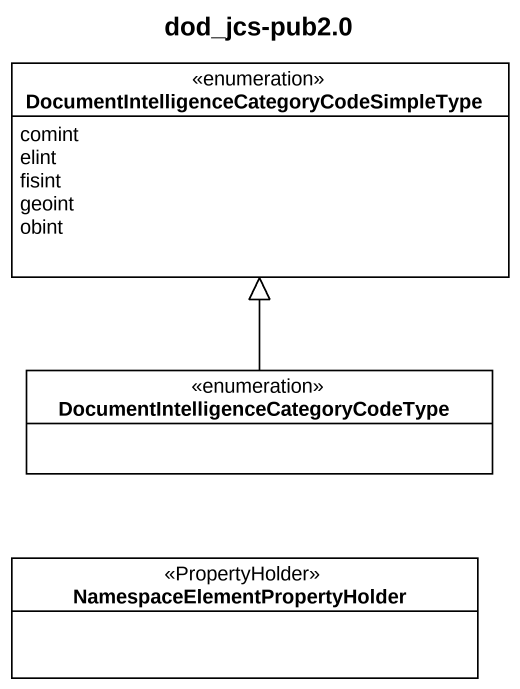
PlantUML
@startuml
title dod_jcs-pub2.0
hide circle
hide empty members
enum "DocumentIntelligenceCategoryCodeSimpleType" as DocumentIntelligenceCategory {
  comint
  elint
  fisint
  geoint
  obint
}
enum "DocumentIntelligenceCategoryCodeType" as DocumentIntelligenceCategory_2
class "NamespaceElementPropertyHolder" as NamespaceElementPropertyHold <<PropertyHolder>>
DocumentIntelligenceCategory_2 -up-|> DocumentIntelligenceCategory
@enduml
